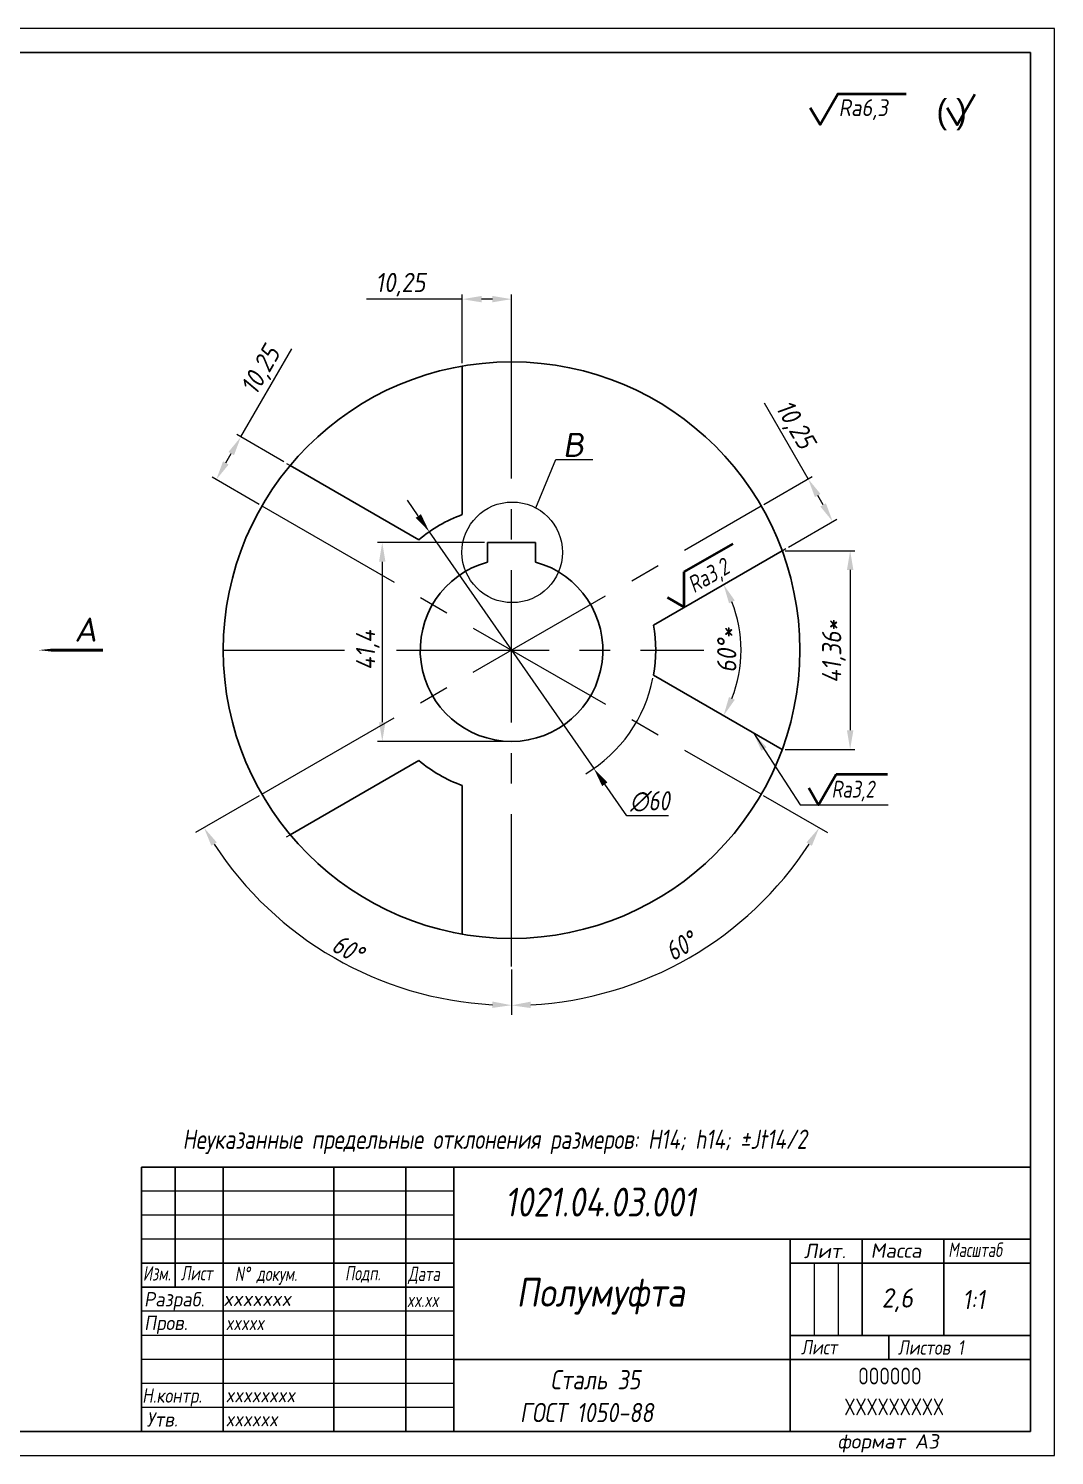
# Model space of a CAD drawing. Header units: millimetres. Extents: x 2152 to 2572, y -1552 to -1255.
# Drawn here: x 2358.9 to 2572.4, y -1552.5 to -1255.5 of the extents above; entities that cross this region are included whole.
import ezdxf

# ---------------------------------------------------------------- set-up
doc = ezdxf.new("R2010")
doc.units = ezdxf.units.MM
doc.linetypes.add('CENTER', pattern=[50.8, 31.75, -6.35, 6.35, -6.35])
for name, color, linetype, lineweight in [('Ax', 1, 'CENTER', 18), ('Dim', 3, 'Continuous', 40), ('Slim', 8, 'Continuous', 18), ('Text', 2, 'Continuous', 40), ('Wide', 31, 'Continuous', 60)]:
    doc.layers.add(name, color=color, linetype=linetype, lineweight=lineweight)
doc.styles.add('курсив', font='romans.shx', dxfattribs={"oblique": 10})
doc.styles.add('курсив 0_75', font='romans.shx', dxfattribs={"width": 0.75, "oblique": 10})
doc.styles.add('курсив 0_85', font='romans.shx', dxfattribs={"width": 0.85, "oblique": 10})
doc.dimstyles.new('L.Arrow', dxfattribs={"dimtxt": 4, "dimasz": 4, "dimexe": 2, "dimexo": 0.625, "dimgap": 1, "dimtad": 1, "dimlfac": 5, "dimtxsty": 'курсив 0_85', "dimcen": 0, "dimclrd": 256, "dimclre": 256, "dimclrt": 256, "dimadec": 1, "dimazin": 0, "dimtp": 0.0165, "dimtm": 0.0075, "dimtfac": 1, "dimtmove": 0, "dimatfit": 3, "dimfxl": 1, "dimlwd": 18, "dimlwe": 18, "dimarcsym": 0})
doc.dimstyles.new('к1_1', dxfattribs={"dimtxt": 4, "dimasz": 4, "dimexe": 1, "dimexo": 0.625, "dimtad": 1, "dimtxsty": 'курсив 0_85', "dimcen": 0, "dimadec": 0, "dimazin": 0, "dimtfac": 1, "dimtmove": 0, "dimatfit": 3, "dimldrblk": 'DOTSMALL', "dimfxl": 1, "dimlwd": 18, "dimlwe": 18, "dimarcsym": 0})
doc.dimstyles.new('к1_1с', dxfattribs={"dimtxt": 4, "dimasz": 4, "dimexe": 1, "dimexo": 0.625, "dimgap": 1, "dimtad": 1, "dimtxsty": 'курсив 0_85', "dimcen": 0, "dimadec": 0, "dimazin": 0, "dimtfac": 1, "dimtmove": 0, "dimatfit": 3, "dimldrblk": 'DOTSMALL', "dimfxl": 1, "dimlwd": 18, "dimlwe": 18, "dimarcsym": 0})
doc.dimstyles.new('к1_1св', dxfattribs={"dimtxt": 4, "dimasz": 4, "dimexe": 2, "dimexo": 0.625, "dimgap": 1, "dimtad": 1, "dimtoh": 1, "dimtxsty": 'курсив 0_75', "dimcen": 0, "dimadec": 0, "dimazin": 0, "dimtfac": 1, "dimtmove": 0, "dimatfit": 3, "dimldrblk": 'DOTSMALL', "dimfxl": 1, "dimlwd": 18, "dimlwe": 18, "dimarcsym": 0})

# ---------------------------------------------------------------- blocks, each defined once
blk = doc.blocks.new('*D428')
at = {"layer": 'Defpoints', "color": 0, "transparency": 16777216}
for p in [(2442.27, -1360.21), (2476.51, -1409.48)]:
    blk.add_point(p, dxfattribs=at)
at = {"layer": 'Dim', "color": 0, "lineweight": 18, "transparency": 16777216}
for p, q in [((2439.98, -1356.93), (2437.7, -1353.64)), ((2442.27, -1360.21), (2476.51, -1409.48)), ((2483.35, -1419.34), (2478.79, -1412.77)), ((2492.07, -1419.34), (2483.35, -1419.34))]:
    blk.add_line(p, q, dxfattribs=at)
blk.add_arc((2459.39, -1384.85), 30, 300.9756, 348.7848, dxfattribs=at)
at = {"layer": 'Dim', "color": 0, "transparency": 16777216}
for points in [[(2440.53, -1356.55), (2439.44, -1357.31), (2442.27, -1360.21)], [(2479.34, -1412.39), (2478.24, -1413.15), (2476.51, -1409.48)]]:
    blk.add_solid(points, dxfattribs=at)
at = {"layer": 'Dim', "color": 0, "transparency": 16777216, "insert": (2488.21, -1416.34), "char_height": 4, "attachment_point": 5, "style": 'курсив 0_75'}
blk.add_mtext('∅60', dxfattribs=at)
blk = doc.blocks.new('_DotSmall')
at = {"color": 0, "linetype": 'ByBlock', "const_width": 0.5}
blk.add_lwpolyline([(-122670.927, 17467.939, 1), (-122670.802, 17467.939, 1)], format="xyb", close=True, dxfattribs=at)
blk = doc.blocks.new('*D429')
at = {"layer": 'Defpoints', "color": 0, "transparency": 16777216}
for p in [(2511.35, -1354.85), (2526.23, -1358.09), (2516.47, -1363.73)]:
    blk.add_point(p, dxfattribs=at)
at = {"layer": 'Dim', "color": 0, "lineweight": 18, "transparency": 16777216}
for p, q in [((2521.11, -1349.21), (2512.02, -1333.47)), ((2511.89, -1354.54), (2521.98, -1348.71)), ((2524.23, -1354.62), (2523.11, -1352.68)), ((2517.01, -1363.41), (2527.1, -1357.59))]:
    blk.add_line(p, q, dxfattribs=at)
at = {"layer": 'Dim', "color": 0, "transparency": 16777216}
for points in [[(2523.69, -1352.34), (2522.53, -1353.01), (2521.11, -1349.21)], [(2524.81, -1354.29), (2523.66, -1354.96), (2526.23, -1358.09)]]:
    blk.add_solid(points, dxfattribs=at)
at = {"layer": 'Dim', "color": 0, "transparency": 16777216, "insert": (2518.17, -1338.11), "char_height": 4, "attachment_point": 5, "rotation": 300, "style": 'курсив 0_85'}
blk.add_mtext('10,25', dxfattribs=at)
blk = doc.blocks.new('*D430')
at = {"layer": 'Defpoints', "color": 0, "transparency": 16777216}
for p in [(2515.71, -1364.17), (2515.71, -1405.53), (2529.86, -1405.53)]:
    blk.add_point(p, dxfattribs=at)
at = {"layer": 'Dim', "color": 0, "lineweight": 18, "transparency": 16777216}
for p, q in [((2516.33, -1364.17), (2530.86, -1364.17)), ((2529.86, -1368.17), (2529.86, -1401.53)), ((2516.33, -1405.53), (2530.86, -1405.53))]:
    blk.add_line(p, q, dxfattribs=at)
at = {"layer": 'Dim', "color": 0, "transparency": 16777216}
for points in [[(2529.19, -1368.17), (2530.53, -1368.17), (2529.86, -1364.17)], [(2529.19, -1401.53), (2530.53, -1401.53), (2529.86, -1405.53)]]:
    blk.add_solid(points, dxfattribs=at)
at = {"layer": 'Dim', "color": 0, "transparency": 16777216, "insert": (2526.48, -1385.13), "char_height": 4, "attachment_point": 5, "rotation": 90, "style": 'курсив 0_85'}
blk.add_mtext('41,36*', dxfattribs=at)
blk = doc.blocks.new('*D431')
at = {"layer": 'Defpoints', "color": 0, "transparency": 16777216}
for p in [(2515.71, -1364.17), (2488.93, -1379.63), (2506.75, -1389.59), (2488.93, -1390.07), (2515.71, -1405.53)]:
    blk.add_point(p, dxfattribs=at)
at = {"layer": 'Dim', "color": 0, "lineweight": 18, "transparency": 16777216}
blk.add_arc((2479.89, -1384.85), 27.28, 338.408, 21.592, dxfattribs=at)
at = {"layer": 'Dim', "color": 0, "transparency": 16777216}
for points in [[(2504.65, -1375.1), (2505.85, -1374.52), (2503.51, -1371.21)], [(2505.85, -1395.18), (2504.65, -1394.6), (2503.51, -1398.49)]]:
    blk.add_solid(points, dxfattribs=at)
at = {"layer": 'Dim', "color": 0, "transparency": 16777216, "insert": (2504.17, -1384.85), "char_height": 4, "attachment_point": 5, "rotation": 90, "style": 'курсив 0_85'}
blk.add_mtext('60°*', dxfattribs=at)
blk = doc.blocks.new('*D432')
at = {"layer": 'Defpoints', "color": 0, "transparency": 16777216}
for p in [(2403.04, -1340.48), (2412.55, -1345.97), (2407.42, -1354.85)]:
    blk.add_point(p, dxfattribs=at)
at = {"layer": 'Dim', "color": 0, "lineweight": 18, "transparency": 16777216}
for p, q in [((2403.04, -1340.48), (2413.65, -1322.11)), ((2412.01, -1345.66), (2402.18, -1339.98)), ((2399.92, -1345.9), (2401.04, -1343.95)), ((2406.88, -1354.54), (2397.05, -1348.86))]:
    blk.add_line(p, q, dxfattribs=at)
at = {"layer": 'Dim', "color": 0, "transparency": 16777216}
for points in [[(2400.47, -1343.61), (2401.62, -1344.28), (2403.04, -1340.48)], [(2399.34, -1345.56), (2400.5, -1346.23), (2397.92, -1349.36)]]:
    blk.add_solid(points, dxfattribs=at)
at = {"layer": 'Dim', "color": 0, "transparency": 16777216, "insert": (2407.5, -1326.75), "char_height": 4, "attachment_point": 5, "rotation": 60, "style": 'курсив 0_85'}
blk.add_mtext('10,25', dxfattribs=at)
blk = doc.blocks.new('*D433')
at = {"layer": 'Defpoints', "color": 0, "transparency": 16777216}
for p in [(2449.14, -1311.8), (2449.14, -1325.73), (2459.39, -1324.85)]:
    blk.add_point(p, dxfattribs=at)
at = {"layer": 'Dim', "color": 0, "lineweight": 18, "transparency": 16777216}
for p, q in [((2449.14, -1311.8), (2429.18, -1311.8)), ((2449.14, -1325.11), (2449.14, -1310.8)), ((2455.39, -1311.8), (2453.14, -1311.8)), ((2459.39, -1324.22), (2459.39, -1310.8))]:
    blk.add_line(p, q, dxfattribs=at)
at = {"layer": 'Dim', "color": 0, "transparency": 16777216}
for points in [[(2453.14, -1311.13), (2453.14, -1312.46), (2449.14, -1311.8)], [(2455.39, -1311.13), (2455.39, -1312.46), (2459.39, -1311.8)]]:
    blk.add_solid(points, dxfattribs=at)
at = {"layer": 'Dim', "color": 0, "transparency": 16777216, "insert": (2436.27, -1308.79), "char_height": 4, "attachment_point": 5, "style": 'курсив 0_85'}
blk.add_mtext('10,25', dxfattribs=at)
blk = doc.blocks.new('*D434')
at = {"layer": 'Defpoints', "color": 0, "transparency": 16777216}
for p in [(2459.39, -1317.54), (2407.42, -1354.85), (2511.24, -1414.79), (2506.91, -1441.49), (2459.39, -1450.73)]:
    blk.add_point(p, dxfattribs=at)
at = {"layer": 'Dim', "color": 0, "lineweight": 18, "transparency": 16777216}
for p, q in [((2511.78, -1415.1), (2525.15, -1422.82)), ((2459.39, -1451.35), (2459.39, -1460.79))]:
    blk.add_line(p, q, dxfattribs=at)
blk.add_arc((2459.39, -1384.85), 73.94, 273.1, 326.9, dxfattribs=at)
at = {"layer": 'Dim', "color": 0, "transparency": 16777216}
for points in [[(2520.76, -1424.88), (2521.89, -1425.58), (2523.42, -1421.82)], [(2463.4, -1459.35), (2463.37, -1458.01), (2459.39, -1458.79)]]:
    blk.add_solid(points, dxfattribs=at)
at = {"layer": 'Dim', "color": 0, "transparency": 16777216, "insert": (2494.66, -1446.4), "char_height": 4, "attachment_point": 5, "rotation": 29.8187, "style": 'курсив 0_75'}
blk.add_mtext('60°', dxfattribs=at)
blk = doc.blocks.new('*D435')
at = {"layer": 'Defpoints', "color": 0, "transparency": 16777216}
for p in [(2459.39, -1317.54), (2511.35, -1354.85), (2407.42, -1414.85), (2411.87, -1441.47), (2459.39, -1450.73)]:
    blk.add_point(p, dxfattribs=at)
at = {"layer": 'Dim', "color": 0, "lineweight": 18, "transparency": 16777216}
for p, q in [((2406.88, -1415.16), (2393.64, -1422.81)), ((2459.39, -1451.35), (2459.39, -1460.76))]:
    blk.add_line(p, q, dxfattribs=at)
blk.add_arc((2459.39, -1384.85), 73.91, 213.101, 266.899, dxfattribs=at)
at = {"layer": 'Dim', "color": 0, "transparency": 16777216}
for points in [[(2396.9, -1425.56), (2398.04, -1424.87), (2395.37, -1421.81)], [(2455.41, -1457.99), (2455.37, -1459.32), (2459.39, -1458.76)]]:
    blk.add_solid(points, dxfattribs=at)
at = {"layer": 'Dim', "color": 0, "transparency": 16777216, "insert": (2425.35, -1447.06), "char_height": 4, "attachment_point": 5, "rotation": 331.316, "style": 'курсив 0_75'}
blk.add_mtext('60°', dxfattribs=at)
blk = doc.blocks.new('*D436')
at = {"layer": 'Defpoints', "color": 0, "transparency": 16777216}
for p in [(2454.39, -1362.45), (2432.48, -1403.85), (2459.39, -1403.85)]:
    blk.add_point(p, dxfattribs=at)
at = {"layer": 'Dim', "color": 0, "lineweight": 18, "transparency": 16777216}
for p, q in [((2453.76, -1362.45), (2431.48, -1362.45)), ((2432.48, -1366.45), (2432.48, -1399.85)), ((2458.76, -1403.85), (2431.48, -1403.85))]:
    blk.add_line(p, q, dxfattribs=at)
at = {"layer": 'Dim', "color": 0, "transparency": 16777216}
for points in [[(2431.81, -1366.45), (2433.14, -1366.45), (2432.48, -1362.45)], [(2431.81, -1399.85), (2433.14, -1399.85), (2432.48, -1403.85)]]:
    blk.add_solid(points, dxfattribs=at)
at = {"layer": 'Dim', "color": 0, "transparency": 16777216, "insert": (2429.47, -1384.85), "char_height": 4, "attachment_point": 5, "rotation": 90, "style": 'курсив 0_85'}
blk.add_mtext('41,4', dxfattribs=at)

msp = doc.modelspace()

# ---------------------------------------------------------------- linework, layer by layer
for p, q in [((2449.136, -1356.654), (2449.136, -1325.731)), ((2440.094, -1361.874), (2413.313, -1346.413)), ((2454.386, -1362.449), (2464.386, -1362.449)), ((2454.386, -1362.449), (2454.386, -1366.518)), ((2464.386, -1362.449), (2464.386, -1366.518)), ((2488.928, -1379.628), (2515.708, -1364.166)), ((2488.928, -1390.069), (2515.708, -1405.531)), ((2440.094, -1407.823), (2413.313, -1423.284)), ((2449.136, -1413.043), (2449.136, -1443.967)), ((2382.381, -1547.472), (2382.381, -1492.472)), ((2567.381, -1492.472), (2382.381, -1492.472)), ((2389.381, -1492.472), (2389.381, -1517.472)), ((2399.381, -1492.472), (2399.381, -1547.472)), ((2422.381, -1492.472), (2422.381, -1547.472)), ((2437.381, -1492.472), (2437.381, -1547.472)), ((2447.381, -1492.472), (2447.381, -1547.472)), ((2517.381, -1507.472), (2447.381, -1507.472)), ((2517.381, -1507.472), (2517.381, -1547.472)), ((2567.381, -1507.472), (2517.381, -1507.472)), ((2532.381, -1507.472), (2532.381, -1527.472)), ((2549.381, -1507.472), (2549.381, -1527.472)), ((2447.381, -1512.472), (2382.381, -1512.472)), ((2567.381, -1512.472), (2517.381, -1512.472)), ((2447.381, -1517.472), (2382.381, -1517.472)), ((2567.381, -1527.472), (2517.381, -1527.472)), ((2537.886, -1527.472), (2537.886, -1532.472)), ((2517.381, -1532.472), (2447.381, -1532.472)), ((2567.381, -1532.472), (2517.381, -1532.472))]:
    msp.add_line(p, q)
msp.add_lwpolyline([(2172.381, -1547.472), (2567.381, -1547.472), (2567.381, -1260.472), (2172.381, -1260.472)], close=True)
msp.add_circle((2459.386, -1384.849), 60)
for radius, start, end in [(30, 109.97845, 130.02155), (19, 105.25752, 74.74248), (30, 349.97845, 10.02155), (30, 229.97845, 250.02155)]:
    msp.add_arc((2459.386, -1384.849), radius, start, end)
at = {"layer": 'Ax'}
for p, q in [((2459.386, -1450.727), (2459.386, -1317.545)), ((2407.424, -1414.849), (2511.347, -1354.849)), ((2407.424, -1354.849), (2511.242, -1414.788)), ((2399.386, -1384.849), (2424.648, -1384.849)), ((2435.457, -1384.849), (2499.399, -1384.849))]:
    msp.add_line(p, q, dxfattribs=at)
at = {"layer": 'Slim'}
for p, q in [((2464.41, -1355.235), (2468.637, -1345.187)), ((2468.637, -1345.187), (2476.276, -1345.187)), ((2412.549, -1345.972), (2413.313, -1346.413)), ((2515.708, -1364.166), (2516.472, -1363.725)), ((2412.549, -1423.725), (2413.313, -1423.284)), ((2447.381, -1497.472), (2382.381, -1497.472)), ((2447.381, -1502.472), (2382.381, -1502.472)), ((2447.381, -1507.472), (2382.381, -1507.472)), ((2522.381, -1512.472), (2522.381, -1527.472)), ((2527.381, -1512.472), (2527.381, -1527.472)), ((2447.381, -1522.472), (2382.381, -1522.472)), ((2447.381, -1527.472), (2382.381, -1527.472)), ((2447.381, -1532.472), (2382.381, -1532.472)), ((2447.381, -1537.472), (2382.381, -1537.472)), ((2447.381, -1542.472), (2382.381, -1542.472))]:
    msp.add_line(p, q, dxfattribs=at)
msp.add_lwpolyline([(2152.381, -1552.472), (2572.381, -1552.472), (2572.381, -1255.472), (2152.381, -1255.472)], close=True, dxfattribs=at)
msp.add_circle((2459.53, -1364.496), 10.468, dxfattribs=at)
at = {"layer": 'Text'}
for p, q in [((2495.334, -1368.571), (2505.491, -1362.707)), ((2526.951, -1410.657), (2537.612, -1410.657))]:
    msp.add_line(p, q, dxfattribs=at)
for points in [[(2521.57, -1271.959), (2523.597, -1275.469), (2527.276, -1269.096), (2541.532, -1269.096)], [(2550.073, -1272.002), (2552.1, -1275.513), (2555.779, -1269.14)], [(2491.824, -1373.902), (2495.334, -1375.929), (2495.334, -1368.571)], [(2521.245, -1413.519), (2523.272, -1417.03), (2526.951, -1410.657)]]:
    msp.add_lwpolyline(points, dxfattribs=at)
at = {"layer": 'Text', "color": 4}
msp.add_lwpolyline([(2374.333, -1384.849, 0.6, 0.6, 0), (2367.728, -1384.849, 1.5, 0, 0), (2360.956, -1384.849, 0, 0, 0)], format="xyseb", dxfattribs=at)

# ---------------------------------------------------------------- texts
at = {"layer": 'Text', "oblique": 10}
for s, height, style, width, p in [('Ra6,3', 3.5, 'курсив 0_85', 0.85, (2527.469, -1273.688)), ('Ra3,2', 3.5, 'курсив 0_75', 0.75, (2525.987, -1415.537)), ('Неуказанные предельные отклонения размеров: H14; h14; %%PJt14/2', 4, 'курсив 0_75', 0.75, (2390.913, -1488.658)), ('1021.04.03.001', 6, 'курсив', 0.8, (2457.962, -1502.741)), ('Масштаб', 3, 'курсив', 0.7, (2550.278, -1511.159)), ('Изм.', 3, 'курсив', 0.7, (2382.66, -1516.077)), ('Лист', 3, 'курсив', 0.7, (2390.56, -1516.029)), ('N%%D докум.', 3, 'курсив', 0.7, (2401.789, -1516.149)), ('Подп.', 3, 'курсив', 0.7, (2424.729, -1516.029)), ('Дата', 3, 'курсив', 0.7, (2437.874, -1516.167)), ('Полумуфта', 6, 'курсив 0_85', 0.85, (2460.394, -1521.509)), ('Разраб.', 3, 'курсив', 0.9, (2382.895, -1521.467)), ('2,6', 4, 'курсив', 0.9, (2536.417, -1521.683)), ('1:1', 4, 'курсив 0_85', 0.85, (2553.236, -1522.017)), ('Пров.', 3, 'курсив', 0.9, (2382.921, -1526.371)), ('xxxxx', 3, 'курсив', 0.75, (2399.887, -1526.393)), ('Лист ', 3, 'курсив', 0.8, (2519.644, -1531.441)), ('Листов 1', 3, 'курсив', 0.8, (2539.79, -1531.505)), ('Сталь 35', 4, 'курсив', 0.8, (2467.475, -1538.707)), ('Н.контр.', 3, 'курсив', 0.8, (2382.511, -1541.49)), ('xxxxxxxx', 3, 'курсив 0_85', 0.85, (2399.887, -1541.393)), ('Утв.', 3, 'курсив', 0.9, (2383.442, -1546.468)), ('xxxxxx', 3, 'курсив 0_85', 0.85, (2399.887, -1546.393)), (' ГОСТ 1050-88', 4, 'курсив', 0.8, (2459.004, -1545.541))]:
    msp.add_text(s, height=height, dxfattribs=dict(at, style=style, width=width)).set_placement(p)
at = {"layer": 'Text'}
msp.add_text('( )', height=5, dxfattribs=at).set_placement((2547.83, -1275.184))
at = {"layer": 'Text', "style": 'курсив 0_75', "oblique": 10, "width": 0.75}
msp.add_text('Ra3,2', height=3.5, rotation=30, dxfattribs=at).set_placement((2497.382, -1373.066))
at = {"layer": 'Text', "style": 'курсив', "oblique": 10}
for s, p in [('Лит.', (2520.225, -1511.412)), ('Масса', (2534.118, -1511.327)), ('формат А3', (2527.239, -1551.038))]:
    msp.add_text(s, height=3, dxfattribs=at).set_placement(p)
at = {"layer": 'Text', "ltscale": 0.8, "style": 'курсив', "oblique": 10}
for s, width, p in [('xxxxxxx', 0.95, (2399.381, -1521.349)), ('xx.xx', 0.7, (2437.607, -1521.579))]:
    msp.add_text(s, height=3, dxfattribs=dict(at, width=width)).set_placement(p)
at = {"layer": 'Wide', "style": 'курсив', "oblique": 10}
for s, p in [('B', (2470.059, -1344.623)), ('А', (2368.399, -1383.08))]:
    msp.add_text(s, height=5, dxfattribs=at).set_placement(p)
at = {"layer": 'Wide', "lineweight": 50, "style": 'курсив', "width": 0.7}
for s, p in [('OOOOOO', (2531.533, -1537.692)), ('XXXXXXXXX', (2528.66, -1544.102))]:
    msp.add_text(s, height=3.5, dxfattribs=at).set_placement(p)

# ---------------------------------------------------------------- dimensions: what is measured, and where the dimension line sits
at = {"layer": 'Dim'}
dim = msp.add_linear_dim(base=(2449.136, -1311.795), p1=(2459.386, -1324.849), p2=(2449.136, -1325.731), dimstyle='к1_1', dxfattribs=at)
dim.commit()
dim.dimension.update_dxf_attribs({"geometry": '*D433', "text_midpoint": (2436.267, -1311.795), "dimtype": 160})
for base, line1, line2, picture, middle in [((2411.875, -1441.47), ((2407.424, -1414.849), (2511.347, -1354.849)), ((2459.386, -1450.727), (2459.386, -1317.545)), '*D435', (2423.909, -1449.692)), ((2506.913, -1441.49), ((2459.386, -1450.727), (2459.386, -1317.545)), ((2407.424, -1354.849), (2511.242, -1414.788)), '*D434', (2496.153, -1448.999))]:
    dim = msp.add_angular_dim_2l(base=base, line1=line1, line2=line2, dimstyle='к1_1св', dxfattribs=at)
    dim.commit()
    dim.dimension.update_dxf_attribs({"geometry": picture, "text_midpoint": middle, "dimtype": 162})
for base, p1, p2, angle, picture, middle, dimtype in [((2403.043, -1340.483), (2407.424, -1354.849), (2412.549, -1345.972), 60, '*D432', (2410.105, -1328.251), 161), ((2526.235, -1358.089), (2511.347, -1354.849), (2516.472, -1363.725), 300, '*D429', (2515.566, -1339.61), 161), ((2432.477, -1403.849), (2454.386, -1362.449), (2459.386, -1403.849), 90, '*D436', (2432.477, -1384.849), 160)]:
    dim = msp.add_linear_dim(base=base, p1=p1, p2=p2, angle=angle, dimstyle='к1_1', dxfattribs=at)
    dim.commit()
    dim.dimension.update_dxf_attribs({"geometry": picture, "text_midpoint": middle, "dimtype": dimtype})
dim = msp.add_diameter_dim_2p(p1=(2442.266, -1360.213), p2=(2476.505, -1409.484), dimstyle='к1_1св', dxfattribs=at)
dim.commit()
dim.dimension.update_dxf_attribs({"geometry": '*D428', "text_midpoint": (2488.21, -1416.339)})
dim = msp.add_angular_dim_2l(base=(2506.754, -1389.586), line1=((2488.928, -1390.069), (2515.708, -1405.531)), line2=((2488.928, -1379.628), (2515.708, -1364.166)), dimstyle='к1_1с', override={"dimpost": '*'}, dxfattribs=at)
dim.commit()
dim.dimension.update_dxf_attribs({"geometry": '*D431', "text_midpoint": (2507.168, -1384.849), "dimtype": 162})
dim = msp.add_linear_dim(base=(2529.8589, -1405.5308), p1=(2515.7085, -1364.1663), p2=(2515.7085, -1405.5308), angle=90, dimstyle='к1_1с', override={"dimpost": '*'}, dxfattribs=at)
dim.commit()
dim.dimension.update_dxf_attribs({"geometry": '*D430', "text_midpoint": (2529.8589, -1385.131), "dimtype": 160})

# ---------------------------------------------------------------- leaders
at = {"layer": 'Slim'}
msp.add_leader([(2509.738, -1402.084), (2519.44, -1417.03), (2537.803, -1417.03)], dimstyle='L.Arrow', override={"dimgap": 1, "dimtad": 0}, dxfattribs=at)

doc.saveas('drawing.dxf')
